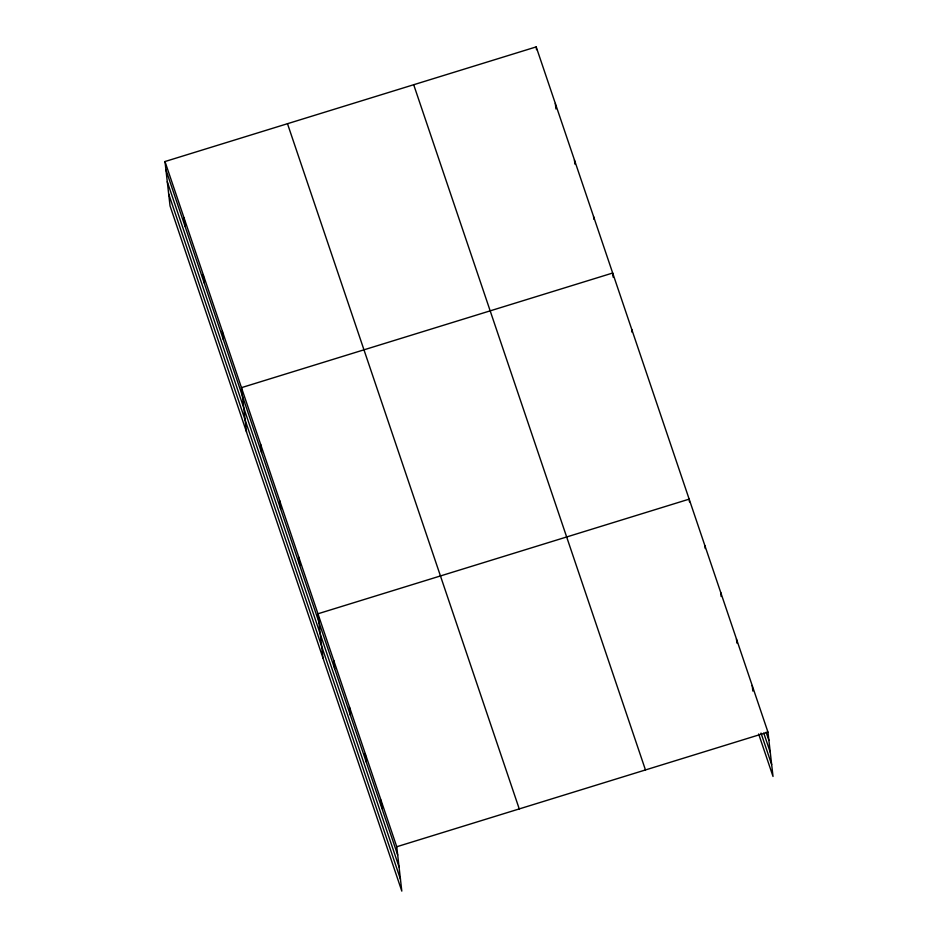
<?xml version="1.0" encoding="UTF-8"?>
<svg xmlns="http://www.w3.org/2000/svg" width="938" height="938" viewBox="0 0 938 938"><rect width="100%" height="100%" fill="white"/><g stroke="black" fill="none" stroke-linecap="round" stroke-linejoin="round"><path stroke-width="1.41" d="M164.982 161.535L396.751 846.744L401.804 891.1L170.036 205.879L164.982 161.535L536.196 46.9L767.964 732.121L773.018 776.465L758.643 733.985M396.751 846.744L767.964 732.121M766.123 732.203L768.914 740.422M763.778 733.129L770.262 752.323M760.999 733.059L771.657 764.576M413.693 84.725L645.461 769.946M287.485 123.699L519.253 808.919M165.932 169.837L397.7 855.057M167.281 181.726L399.049 866.947M168.688 193.99L400.456 879.211M752.206 685.526L752.839 691.06M736.447 638.93L736.916 643.081M720.677 592.335L721.158 596.486M704.919 545.74L705.235 548.507M689.477 501.912L689.16 499.145L317.947 613.78L323 658.124M631.802 329.555L632.118 332.322M613.147 277.179L612.678 273.028L241.465 387.652L246.518 432.008M593.555 216.49L593.871 219.258M574.431 159.964L574.912 164.115M555.319 103.426L555.941 108.972M536.196 46.9L536.513 49.667M380.992 800.161L381.942 808.462M365.234 753.566L366.183 761.867M349.475 706.971L350.413 715.272M333.717 660.375L334.655 668.677M298.835 557.242L299.773 565.544M279.712 500.716L280.661 509.017M260.588 444.178L261.538 452.491M222.341 331.126L223.291 339.427M203.229 274.588L204.167 282.901M184.106 218.062L185.056 226.363"/></g></svg>
